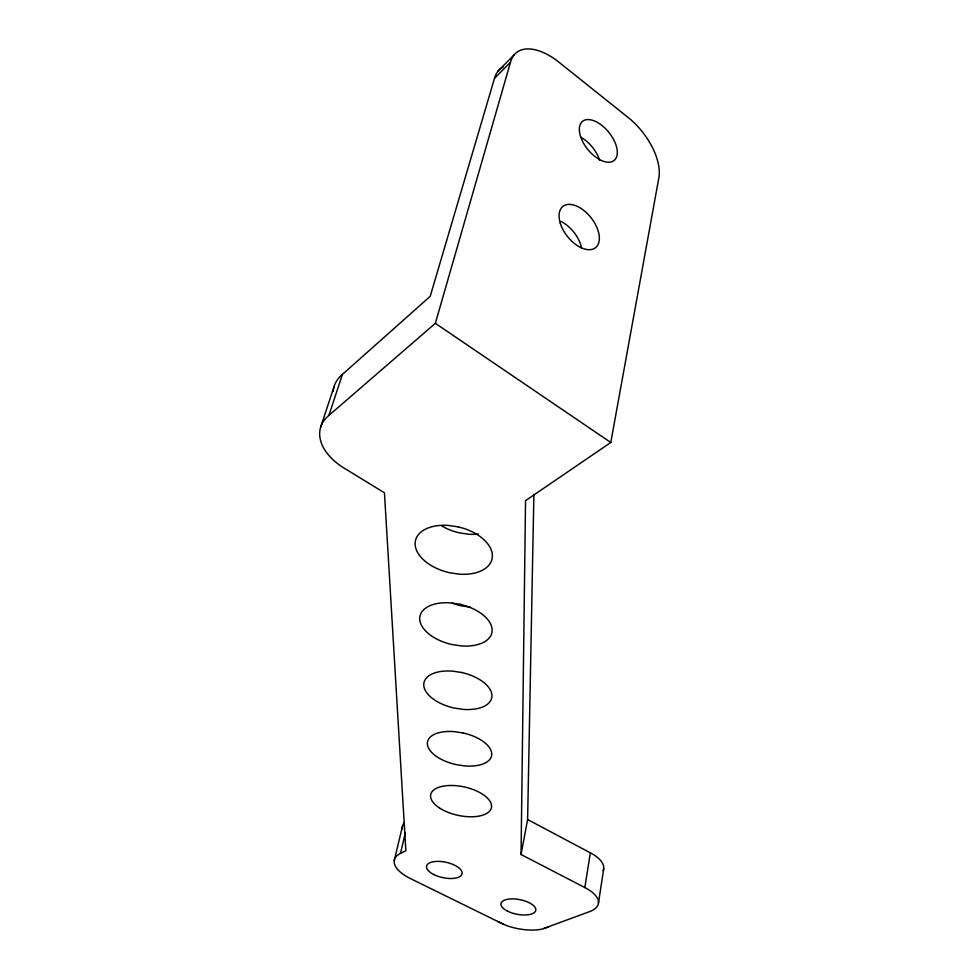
<?xml version="1.0" encoding="UTF-8"?>
<svg xmlns="http://www.w3.org/2000/svg" width="979" height="979" viewBox="0 0 979 979"><rect width="100%" height="100%" fill="white"/><g stroke="black" fill="none" stroke-linecap="round" stroke-linejoin="round"><path stroke-width="1.47" d="M497.711 921.447L505.556 925.155A33.115 13.804 11 0 0 541.974 929.132L589.664 911.608A37.716 16.202 10.4 0 0 584.83 887.549L521.048 854.52L525.539 500.661L610.786 442.484L658.708 178.582A51.079 27.302 51.6 0 0 627.282 116.795L559.67 62.803A52.878 28.477 49.8 0 0 510.512 62.191L494.505 78.32L430.209 296.331L342.393 374.431A54.016 35.183 17.5 0 0 333.215 391.319M521.048 854.52L527.62 819.521L533.885 494.407M598.475 903.054L603.713 868.618M584.83 887.549L590.349 852.844L527.62 819.521M503.341 924.213L409.846 878.285A38.964 16.802 12.4 0 1 400.484 853.358L405.416 832.639M394.256 860.468L402.381 826.668M400.484 853.358L405.869 850.812L384.441 492.804L345.416 468.892A55.167 34.742 17.2 0 1 328.92 415.414L435.349 323.315L510.512 62.191M328.92 415.414L342.393 374.431M320.586 427.395L334.084 386.595M498.176 70.965L514.134 54.848M548.326 926.954L543.822 928.63M470.312 607.127L461.182 605.793A36.235 20.865 13.3 0 1 452.335 603.101M435.349 323.315L610.786 442.484M590.349 852.844A37.178 16.631 10.3 0 1 603.15 870.747M402.332 828.895A38.414 17.255 12.4 0 1 404.315 822.617M478.498 534.032A38.622 23.667 14 0 1 469.137 534.265L459.432 532.882A38.622 23.667 14 0 1 441.468 525.711M494.505 78.32A52.266 28.66 49.6 0 1 503.218 66.964M560.881 221.376A26.005 15.162 51.6 0 1 581.636 248.299M580.523 137.097A24.867 13.657 50.9 0 1 599.564 160.287M457.952 526.824L447.66 525.368A39.38 23.312 13.9 0 0 415.133 544.3A39.38 23.312 13.9 0 0 449.581 572.752L459.469 574.183A39.38 23.312 13.9 0 0 492.376 555.399A39.38 23.312 13.9 0 0 457.952 526.824M459.897 604.3L450.267 602.88A36.896 20.498 13.3 0 0 419.71 619.107A36.896 20.498 13.3 0 0 451.98 644.537L461.256 645.92A36.896 20.498 13.3 0 0 492.143 629.827A36.896 20.498 13.3 0 0 459.897 604.3M461.611 672.487L452.555 671.129A34.718 18.16 12.8 0 0 423.76 685.129A34.718 18.16 12.8 0 0 454.097 708.025L462.834 709.359A34.718 18.16 12.8 0 0 491.935 695.469A34.718 18.16 12.8 0 0 461.611 672.487M463.14 732.977L454.599 731.656A32.784 16.202 12.5 0 0 427.358 743.82A32.784 16.202 12.5 0 0 455.981 764.575L464.242 765.872A32.784 16.202 12.5 0 0 491.739 753.806A32.784 16.202 12.5 0 0 463.14 732.977M560.245 223.126A26.323 15.077 51.7 0 0 594.571 248.348A26.323 15.077 51.7 0 0 582.786 209.665A26.323 15.077 51.7 0 0 560.245 223.126M580.486 136.265A25.148 13.571 51.1 0 0 612.915 161.254A25.148 13.571 51.1 0 0 601.559 125.165A25.148 13.571 51.1 0 0 580.486 136.265M507.489 911.119A17.72 7.453 11 0 0 535.635 910.825A17.72 7.453 11 0 0 512.041 898.881A17.72 7.453 11 0 0 507.489 911.119M433.734 874.516A18.148 7.844 12.2 0 0 462.027 873.929A18.148 7.844 12.2 0 0 437.209 861.373A18.148 7.844 12.2 0 0 433.734 874.516M439.473 807.969A31.059 14.538 12.2 0 0 490.528 809.902A31.059 14.538 12.2 0 0 453.216 785.513A31.059 14.538 12.2 0 0 439.473 807.969"/></g></svg>
